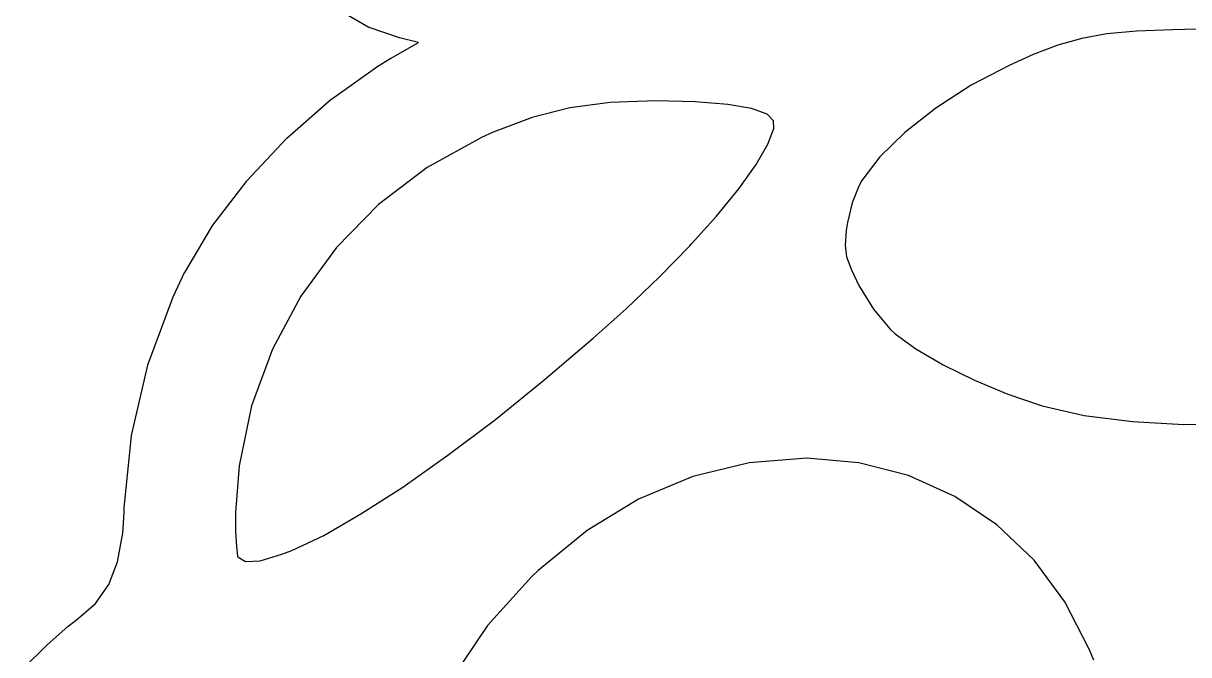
# Model space of a CAD drawing. Extents: x 125.2 to 205.2, y -134.4 to -54.5.
# Drawn here: x 164.512 to 167.677, y -74.135 to -72.419 of the extents above; entities that cross this region are included whole.
import ezdxf

# ---------------------------------------------------------------- set-up
doc = ezdxf.new("R2010")
doc.units = 0
doc.header["$MEASUREMENT"] = 0
doc.layers.add('BLACK', color=7, linetype='CONTINUOUS')

msp = doc.modelspace()

# ---------------------------------------------------------------- linework, layer by layer
at = {"layer": 'Black'}
for p, q in [((165.45, -72.4307), (165.382, -72.3908)), ((165.451, -72.4309), (165.45, -72.4307)), ((165.451, -72.4311), (165.451, -72.4309)), ((165.534, -72.4592), (165.451, -72.4311)), ((167.535, -72.4411), (167.455, -72.4484)), ((167.634, -72.4369), (167.535, -72.4411)), ((167.699, -72.4353), (167.634, -72.4369)), ((165.511, -72.5143), (165.585, -72.4713)), ((165.534, -72.4593), (165.534, -72.4592)), ((165.534, -72.4592), (165.534, -72.4592)), ((165.585, -72.4713), (165.534, -72.4593)), ((167.322, -72.4785), (167.255, -72.5043)), ((167.387, -72.4604), (167.322, -72.4785)), ((167.455, -72.4484), (167.387, -72.4604)), ((167.255, -72.5043), (167.191, -72.533)), ((165.349, -72.6257), (165.475, -72.5359)), ((165.475, -72.5357), (165.51, -72.5144)), ((165.475, -72.5358), (165.475, -72.5357)), ((165.475, -72.5359), (165.475, -72.5358)), ((165.51, -72.5144), (165.511, -72.5143)), ((165.51, -72.5144), (165.51, -72.5144)), ((167.191, -72.533), (167.086, -72.588)), ((167.086, -72.588), (166.99, -72.6499)), ((165.228, -72.7317), (165.348, -72.626)), ((165.348, -72.6259), (165.349, -72.6257)), ((165.348, -72.626), (165.348, -72.6259)), ((166.106, -72.6347), (165.996, -72.6491)), ((166.23, -72.6303), (166.106, -72.6347)), ((166.337, -72.6327), (166.23, -72.6303)), ((166.425, -72.6398), (166.337, -72.6327)), ((165.996, -72.6491), (165.894, -72.6754)), ((166.49, -72.6512), (166.425, -72.6398)), ((166.532, -72.6665), (166.49, -72.6512)), ((166.549, -72.6842), (166.532, -72.6665)), ((166.99, -72.6499), (166.906, -72.7158)), ((165.894, -72.6754), (165.788, -72.7155)), ((166.55, -72.7052), (166.549, -72.6842)), ((165.228, -72.7319), (165.228, -72.7317)), ((165.756, -72.7301), (165.609, -72.8115)), ((165.788, -72.7155), (165.756, -72.7301)), ((166.534, -72.7476), (166.55, -72.7052)), ((166.906, -72.7158), (166.838, -72.7824)), ((165.118, -72.8488), (165.228, -72.732)), ((165.228, -72.732), (165.228, -72.7319)), ((166.502, -72.8031), (166.534, -72.7476)), ((166.838, -72.7824), (166.789, -72.8466)), ((165.609, -72.8115), (165.477, -72.9118)), ((166.455, -72.8692), (166.502, -72.8031)), ((165.024, -72.9719), (165.118, -72.8491)), ((165.118, -72.849), (165.118, -72.8488)), ((165.118, -72.8491), (165.118, -72.849)), ((166.789, -72.8466), (166.781, -72.8618)), ((166.395, -72.9436), (166.455, -72.8692)), ((166.781, -72.8618), (166.763, -72.9075)), ((165.477, -72.9118), (165.363, -73.0289)), ((166.763, -72.9075), (166.75, -72.9612)), ((166.327, -73.0188), (166.395, -72.9436)), ((164.951, -73.0963), (165.024, -72.9724)), ((165.024, -72.9722), (165.024, -72.9719)), ((165.024, -72.9724), (165.024, -72.9722)), ((166.747, -72.9829), (166.744, -73.0219)), ((166.75, -72.9612), (166.747, -72.9829)), ((165.363, -73.0289), (165.266, -73.1607)), ((166.24, -73.1087), (166.322, -73.0242)), ((166.322, -73.0242), (166.327, -73.0188)), ((166.744, -73.0219), (166.748, -73.054)), ((166.748, -73.054), (166.761, -73.0894)), ((164.919, -73.1626), (164.95, -73.0967)), ((164.95, -73.0965), (164.951, -73.0963)), ((164.95, -73.0967), (164.95, -73.0965)), ((166.149, -73.1952), (166.24, -73.1087)), ((166.761, -73.0894), (166.781, -73.1319)), ((166.781, -73.1319), (166.821, -73.196)), ((164.85, -73.3478), (164.919, -73.163)), ((164.919, -73.1629), (164.919, -73.1626)), ((164.919, -73.163), (164.919, -73.1629)), ((165.266, -73.1607), (165.189, -73.3049)), ((166.06, -73.275), (166.149, -73.1952)), ((166.821, -73.196), (166.866, -73.2506)), ((166.866, -73.2506), (166.88, -73.2637)), ((166.88, -73.2637), (166.936, -73.3042)), ((165.926, -73.389), (166.06, -73.275)), ((165.189, -73.3049), (165.132, -73.4593)), ((166.936, -73.3042), (167.01, -73.3472)), ((164.806, -73.5395), (164.85, -73.3484)), ((164.85, -73.3481), (164.85, -73.3478)), ((164.85, -73.3484), (164.85, -73.3481)), ((167.01, -73.3472), (167.095, -73.3893)), ((165.794, -73.4958), (165.926, -73.389)), ((167.095, -73.3893), (167.186, -73.4271)), ((167.186, -73.4271), (167.274, -73.4575)), ((165.132, -73.4593), (165.098, -73.6217)), ((167.274, -73.4575), (167.279, -73.4591)), ((167.279, -73.4591), (167.393, -73.485)), ((167.393, -73.485), (167.524, -73.5017)), ((165.665, -73.5932), (165.794, -73.4958)), ((167.524, -73.5017), (167.664, -73.5093)), ((167.664, -73.5093), (167.807, -73.5075)), ((164.786, -73.7357), (164.806, -73.5401)), ((164.806, -73.5398), (164.806, -73.5395)), ((164.806, -73.5401), (164.806, -73.5398)), ((165.543, -73.6795), (165.665, -73.5932)), ((166.483, -73.6139), (166.33, -73.6509)), ((166.64, -73.6015), (166.483, -73.6139)), ((166.781, -73.6134), (166.64, -73.6015)), ((166.916, -73.6485), (166.781, -73.6134)), ((165.098, -73.6217), (165.088, -73.749)), ((167.042, -73.7053), (166.916, -73.6485)), ((165.429, -73.7527), (165.543, -73.6795)), ((166.33, -73.6509), (166.183, -73.7121)), ((166.183, -73.7121), (166.043, -73.7974)), ((167.156, -73.7825), (167.042, -73.7053)), ((164.786, -73.7358), (164.786, -73.7357)), ((164.786, -73.7359), (164.786, -73.7358)), ((164.786, -73.7485), (164.786, -73.7359)), ((164.782, -73.8046), (164.786, -73.7485)), ((164.786, -73.7485), (164.786, -73.7485)), ((165.088, -73.749), (165.088, -73.8)), ((165.328, -73.8108), (165.429, -73.7527)), ((164.768, -73.8828), (164.782, -73.8046)), ((165.088, -73.8), (165.091, -73.8419)), ((166.043, -73.7974), (165.91, -73.9064)), ((167.257, -73.8783), (167.156, -73.7825)), ((165.241, -73.852), (165.328, -73.8108)), ((165.091, -73.8419), (165.094, -73.8674)), ((165.094, -73.8674), (165.095, -73.8693)), ((165.095, -73.8693), (165.115, -73.8815)), ((165.155, -73.8797), (165.214, -73.8623)), ((165.214, -73.8623), (165.241, -73.852)), ((164.744, -73.9447), (164.768, -73.8828)), ((165.115, -73.8815), (165.155, -73.8797)), ((167.341, -73.9914), (167.257, -73.8783)), ((165.893, -73.9225), (165.773, -74.0556)), ((165.91, -73.9064), (165.893, -73.9225)), ((164.708, -73.9956), (164.744, -73.9447)), ((164.656, -74.0409), (164.708, -73.9956)), ((167.407, -74.1204), (167.341, -73.9914)), ((164.576, -74.1094), (164.634, -74.058)), ((164.634, -74.0578), (164.656, -74.0409)), ((164.634, -74.0579), (164.634, -74.0578)), ((164.634, -74.058), (164.634, -74.0579)), ((165.773, -74.0556), (165.674, -74.2029)), ((164.512, -74.1725), (164.576, -74.1096)), ((164.576, -74.1095), (164.576, -74.1094)), ((164.576, -74.1096), (164.576, -74.1095)), ((167.419, -74.15), (167.407, -74.1204))]:
    msp.add_line(p, q, dxfattribs=at)

doc.saveas('drawing.dxf')
